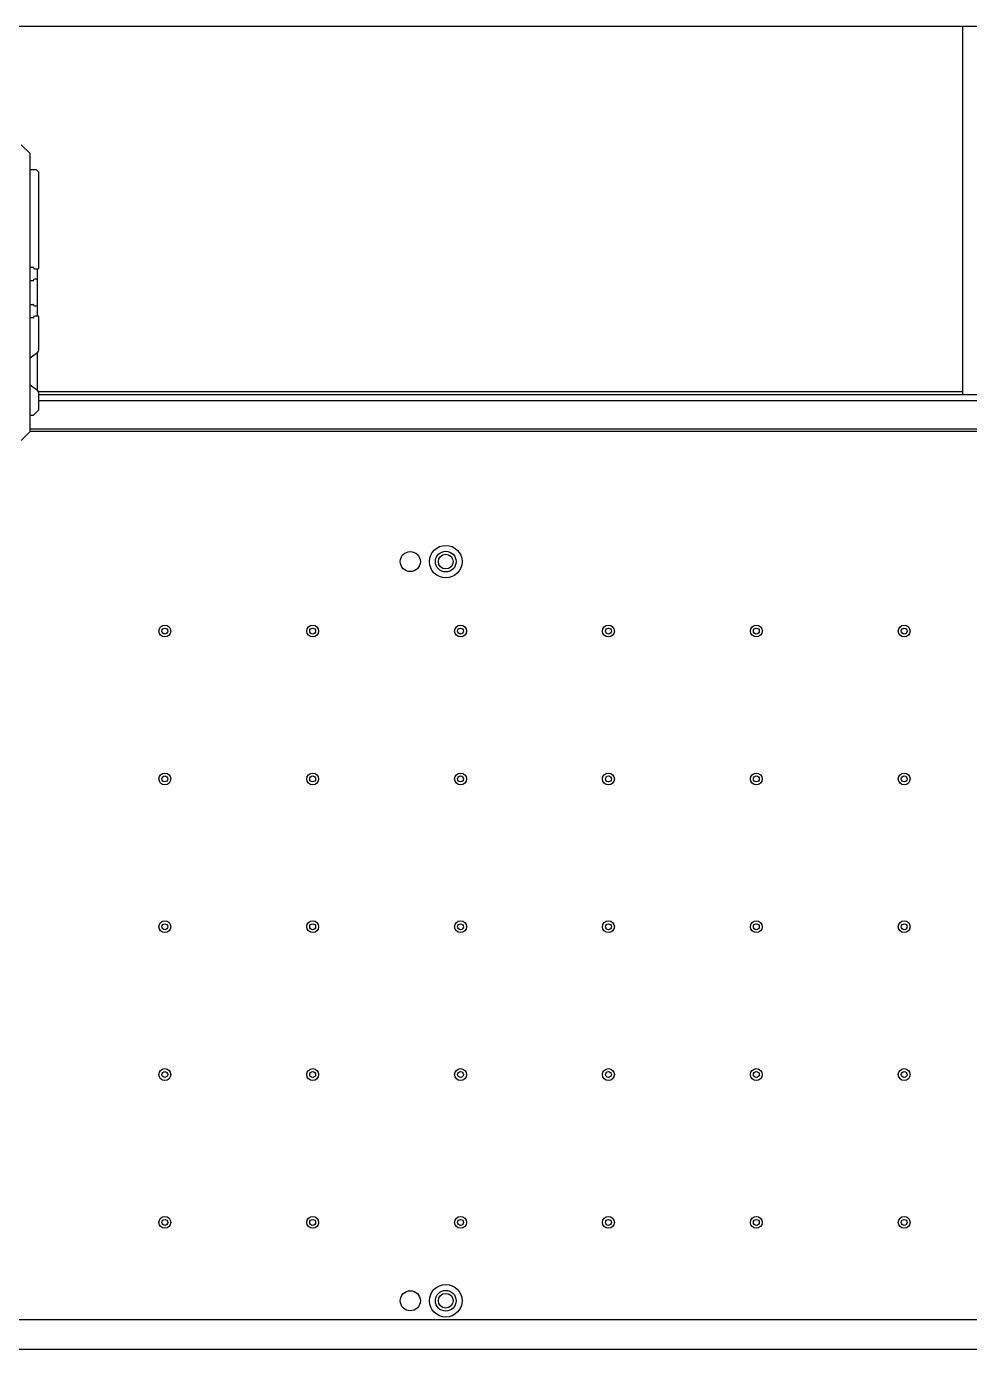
# Model space of a CAD drawing. Header units: millimetres. Extents: x 17243 to 30056, y 9468 to 18529.
# Drawn here: x 24692.5 to 25011.4, y 13641.6 to 14089.1 of the extents above; entities that cross this region are included whole.
import ezdxf

# ---------------------------------------------------------------- set-up
doc = ezdxf.new("R2010")
doc.units = ezdxf.units.MM
doc.layers.get('0').update_dxf_attribs({"lineweight": 18})

msp = doc.modelspace()

# ---------------------------------------------------------------- linework, layer by layer
at = {"color": 7, "linetype": 'Continuous', "lineweight": 25}
for p, q in [((25081.288, 14089.105), (24664.382, 14089.105)), ((25008.969, 14089.105), (25008.969, 13964.605)), ((24693.725, 14046.105), (24690.725, 14049.105)), ((24693.725, 13952.105), (24693.725, 14046.105)), ((24693.961, 14040.605), (24693.725, 14040.841)), ((24695.925, 14040.605), (24693.725, 14040.605)), ((24696.725, 14039.805), (24695.925, 14040.605)), ((24696.725, 14007.405), (24696.725, 14039.805)), ((24693.725, 14007.705), (24694.725, 14007.705)), ((24695.325, 14007.105), (24696.425, 14007.105)), ((24696.225, 14003.205), (24696.225, 14007.105)), ((24694.725, 14003.105), (24693.725, 14003.105)), ((24695.825, 14003.605), (24695.225, 14003.605)), ((24696.225, 13995.005), (24696.225, 14003.205)), ((24693.725, 13995.105), (24694.725, 13995.105)), ((24695.225, 13994.605), (24695.825, 13994.605)), ((24696.225, 13991.105), (24696.225, 13995.005)), ((24694.725, 13990.505), (24693.725, 13990.505)), ((24696.425, 13991.105), (24695.325, 13991.105)), ((24696.725, 13979.705), (24696.725, 13990.805)), ((24693.725, 13977.047), (24696.306, 13978.891)), ((24696.225, 13965.976), (24696.225, 13978.833)), ((24696.306, 13965.918), (24693.725, 13967.762)), ((24696.591, 13965.605), (25008.969, 13965.605)), ((24696.725, 13959.405), (24696.725, 13965.105)), ((24696.725, 13964.605), (25081.288, 13964.605)), ((24693.725, 13957.605), (24694.925, 13957.605)), ((24694.925, 13957.605), (24696.725, 13959.405)), ((24690.725, 13949.105), (24693.725, 13952.105)), ((25722.288, 13651.605), (23943.288, 13651.605))]:
    msp.add_line(p, q, dxfattribs=at)
at = {"color": 8, "linetype": 'Continuous', "lineweight": 25}
for p, q in [((25081.288, 13962.507), (24696.725, 13962.507)), ((24693.725, 13953.045), (25081.288, 13953.045)), ((25081.288, 13952.143), (24693.725, 13952.143)), ((25722.288, 13641.605), (23943.288, 13641.605))]:
    msp.add_line(p, q, dxfattribs=at)
at = {"color": 7, "linetype": 'Continuous', "lineweight": 25}
for centre, radius in [((24834.288, 13908.105), 5.5), ((24822.288, 13908.105), 3.4), ((24834.288, 13908.105), 3.5), ((24834.288, 13908.105), 2.5), ((24739.288, 13884.605), 2), ((24789.288, 13884.605), 2), ((24839.288, 13884.605), 2), ((24889.288, 13884.605), 2), ((24939.288, 13884.605), 2), ((24989.288, 13884.605), 2), ((24739.288, 13884.605), 1), ((24789.288, 13884.605), 1), ((24839.288, 13884.605), 1), ((24889.288, 13884.605), 1), ((24939.288, 13884.605), 1), ((24989.288, 13884.605), 1), ((24739.288, 13834.605), 2), ((24739.288, 13834.605), 1), ((24789.288, 13834.605), 2), ((24789.288, 13834.605), 1), ((24839.288, 13834.605), 2), ((24839.288, 13834.605), 1), ((24889.288, 13834.605), 2), ((24889.288, 13834.605), 1), ((24939.288, 13834.605), 2), ((24939.288, 13834.605), 1), ((24989.288, 13834.605), 2), ((24989.288, 13834.605), 1), ((24739.288, 13784.605), 2), ((24739.288, 13784.605), 1), ((24789.288, 13784.605), 2), ((24789.288, 13784.605), 1), ((24839.288, 13784.605), 2), ((24839.288, 13784.605), 1), ((24889.288, 13784.605), 2), ((24889.288, 13784.605), 1), ((24939.288, 13784.605), 2), ((24939.288, 13784.605), 1), ((24989.288, 13784.605), 2), ((24989.288, 13784.605), 1), ((24739.288, 13734.605), 2), ((24739.288, 13734.605), 1), ((24789.288, 13734.605), 2), ((24789.288, 13734.605), 1), ((24839.288, 13734.605), 2), ((24839.288, 13734.605), 1), ((24889.288, 13734.605), 2), ((24889.288, 13734.605), 1), ((24939.288, 13734.605), 2), ((24939.288, 13734.605), 1), ((24989.288, 13734.605), 2), ((24989.288, 13734.605), 1), ((24739.288, 13684.605), 2), ((24739.288, 13684.605), 1), ((24789.288, 13684.605), 2), ((24789.288, 13684.605), 1), ((24839.288, 13684.605), 2), ((24839.288, 13684.605), 1), ((24889.288, 13684.605), 2), ((24889.288, 13684.605), 1), ((24939.288, 13684.605), 2), ((24939.288, 13684.605), 1), ((24989.288, 13684.605), 2), ((24989.288, 13684.605), 1), ((24834.288, 13658.105), 5.5), ((24822.288, 13658.105), 3.4), ((24834.288, 13658.105), 3.5), ((24834.288, 13658.105), 2.5)]:
    msp.add_circle(centre, radius, dxfattribs=at)
for centre, radius, start, end in [((24694.725, 14007.505), 0.2, 0.00001, 90), ((24695.325, 14007.505), 0.4, 180, 270.00001), ((24696.425, 14007.405), 0.3, 270, 0), ((24694.725, 14003.305), 0.2, 270, 0), ((24695.225, 14003.305), 0.3, 90, 180), ((24695.825, 14003.205), 0.4, 0, 90), ((24694.725, 13994.905), 0.2, 0, 90), ((24695.225, 13994.905), 0.3, 180, 270), ((24695.825, 13995.005), 0.4, 270, 360), ((24694.725, 13990.705), 0.2, 270, 360), ((24695.325, 13990.705), 0.4, 90, 180), ((24696.425, 13990.805), 0.3, 0, 90), ((24695.725, 13979.705), 1, 305.53162, 360), ((24695.725, 13965.105), 1, 0, 54.46838)]:
    msp.add_arc(centre, radius, start, end, dxfattribs=at)

doc.saveas('drawing.dxf')
